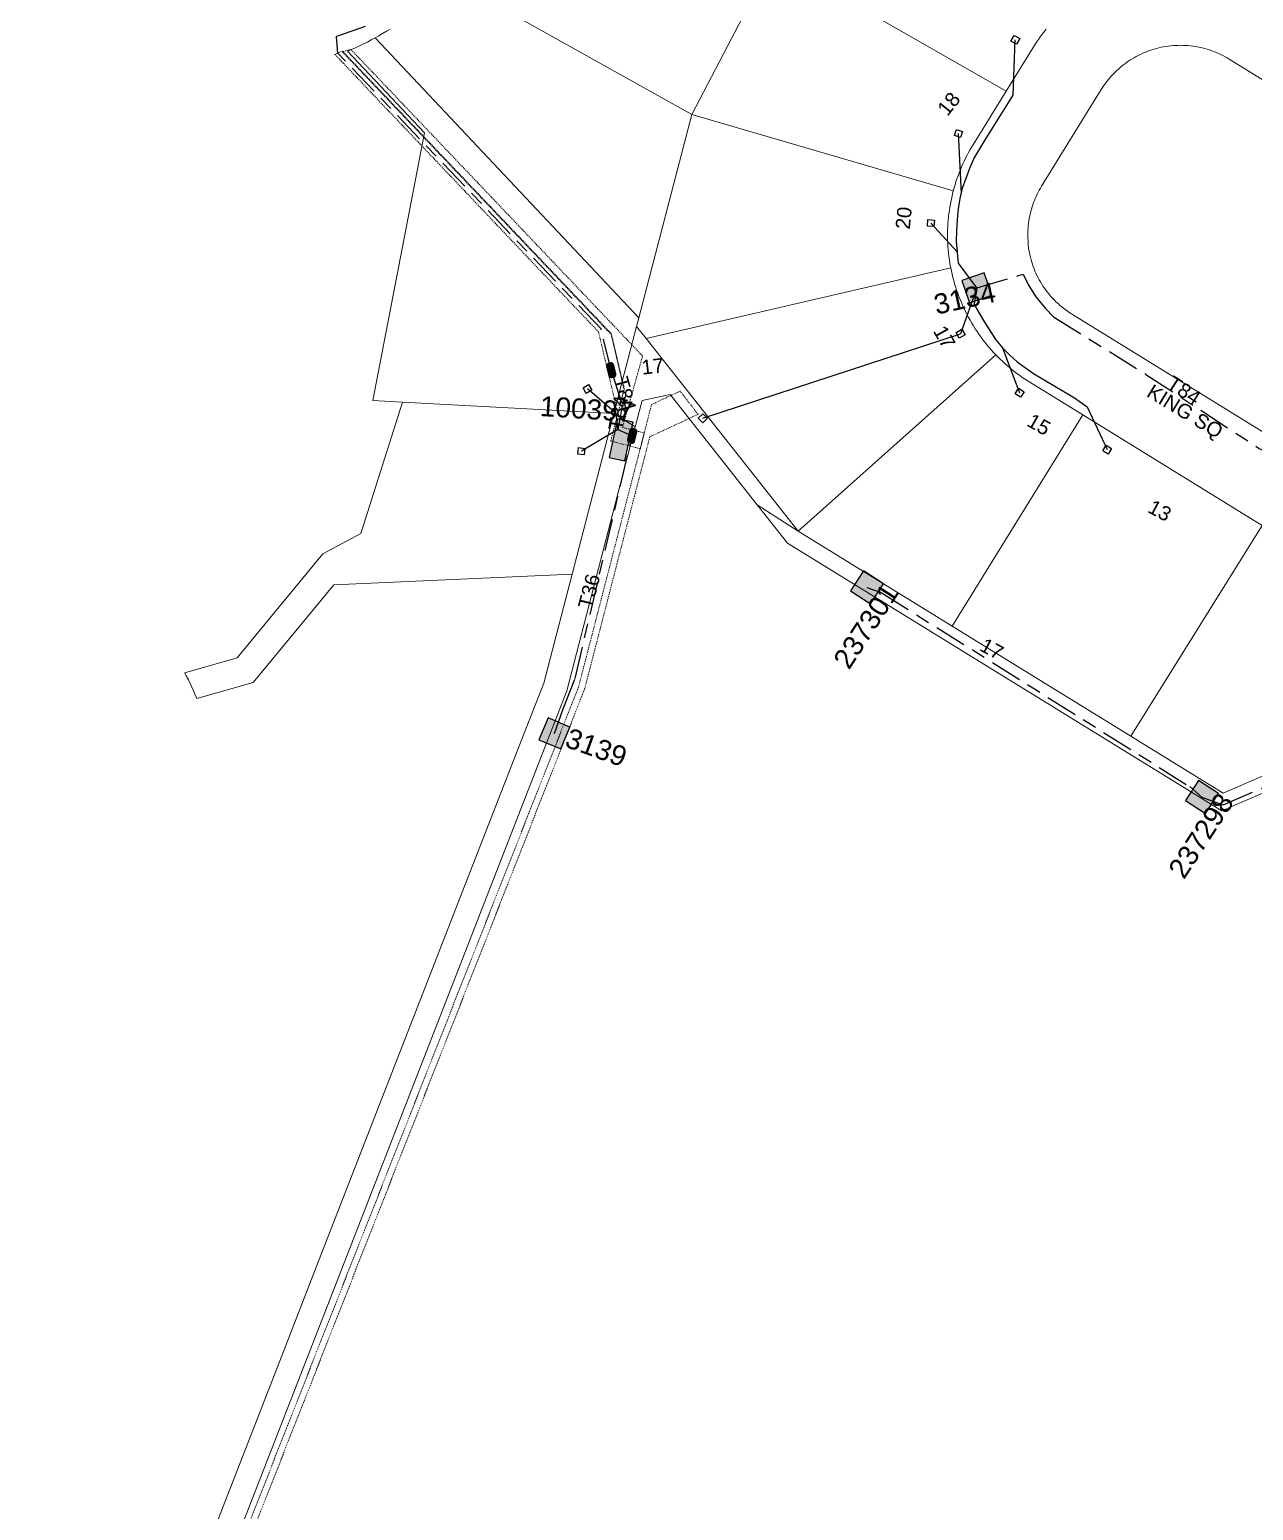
# Model space of a CAD drawing. Header units: metres. Extents: x 298351 to 299301, y 6265099 to 6266102.
# Drawn here: x 298450.8 to 298603.5, y 6265462.5 to 6265647.4 of the extents above; entities that cross this region are included whole.
import ezdxf
from ezdxf.enums import TextEntityAlignment as Align

# ---------------------------------------------------------------- set-up
doc = ezdxf.new("R2010")
doc.units = ezdxf.units.M
for name, pattern in [('Cable Exist UG', [8.2, 4, -1.2, 1.8, -1.2]), ('HIDDEN', [0.375, 0.25, -0.125]), ('HIDDEN2', [0.1875, 0.125, -0.0625])]:
    doc.linetypes.add(name, pattern=pattern)
doc.layers.get('0').update_dxf_attribs({"color": 6})
for name, color, linetype, lineweight in [('Cadastre Land Parcels_SP_EXT', 9, 'Continuous', 5), ('Cadastre Other Property_SP_EXT', 9, 'HIDDEN', 5), ('Cadastre Roads_SP_EXT', 9, 'Continuous', 5)]:
    doc.layers.add(name, color=color, linetype=linetype, lineweight=lineweight)
for name, color, linetype in [('Equip_LV_EXT', 7, 'Continuous'), ('Mains_LV_EXT', 7, 'Continuous'), ('Mains_LV_SL_EXT', 7, 'Continuous'), ('Services_SP_EXT', 7, 'Continuous'), ('SupportsUG_SP_LV_EXT', 7, 'Continuous'), ('SupportsUG_SP_LV_SL_EXT', 7, 'Continuous')]:
    doc.layers.add(name, color=color, linetype=linetype)
doc.layers.get('0').freeze()
doc.styles.add('COLUMN_LABEL', font='arial.ttf')
doc.styles.add('iecARIAL', font='arial.ttf', dxfattribs={"height": 2})
doc.styles.add('POLE_LABEL', font='arial.ttf')
doc.styles.get("Standard").update_dxf_attribs({"font": 'arial.ttf'})

# ---------------------------------------------------------------- blocks, each defined once
blk = doc.blocks.new('COLUMN_EXT')
blk.add_hatch(color=256).paths.add_polyline_path([(-1.49, 1.48), (-1.49, -1.49), (1.48, -1.49), (1.48, 1.48)])
blk.add_lwpolyline([(-1.49, -1.49), (1.48, -1.49), (1.48, 1.48), (-1.49, 1.48)], close=True)
for tag, height, style, flags, p in [('ASSET_NUM', 2.5, 'COLUMN_LABEL', 8, (2, 2)), ('STRUCTURE_PLANT_NUMBER', 0.2, 'POLE_LABEL', 9, (1.81, 0.03)), ('STREET_CODE', 0.2, 'COLUMN_LABEL', 9, (1.81, -0.2))]:
    blk.add_attdef(tag, text='', height=height, dxfattribs=dict(style=style, flags=flags)).set_placement(p, align=Align.MIDDLE_LEFT)
at = {"flags": 9}
for tag, p in [('COLUMN_TYPE', (1.81, -0.4)), ('OWNED_BY', (1.81, -0.6)), ('STATE', (1.81, -0.8)), ('USAGE', (1.81, -1)), ('STREETNAME', (1.81, -1.6)), ('SUBURB', (1.81, -1.8)), ('LEGEND', (1.81, -1.2)), ('LOCATION', (1.81, -1.4)), ('NOTES', (1.81, -2))]:
    blk.add_attdef(tag, text='', height=0.2, dxfattribs=at).set_placement(p, align=Align.MIDDLE_LEFT)
at = {"flags": 1}
blk.add_attdef('Z', (1.81, -2.35), '', height=0.2, dxfattribs=at)
blk = doc.blocks.new('PILLAR_EXT')
blk.add_hatch(color=256).paths.add_polyline_path([(-2.475, 0.99), (-2.475, -0.99), (2.475, -0.99), (2.475, 0.99)])
blk.add_lwpolyline([(-2.475, -0.99), (2.475, -0.99), (2.475, 0.99), (-2.475, 0.99)], close=True)
at = {"style": 'iecARIAL', "flags": 8}
blk.add_attdef('ASSET_NUM', (1.5, 3.5), '', height=2.5, dxfattribs=at)
for tag, p, flags in [('OWNED_BY', (0, -0.2), 9), ('STATE', (0, -0.4), 9), ('SUPPORT_TYPE', (0, -0.6), 9), ('STREETNAME', (0, -1.8), 9), ('SUBURB', (0, -2), 1), ('USAGE', (0, -0.8), 9), ('LEGEND', (0, -1), 9), ('LOCATION', (0, -1.2), 9), ('NOTES', (0, -1.4), 9), ('PARENT', (0, -1.6), 9)]:
    blk.add_attdef(tag, p, '', height=0.2, dxfattribs=dict(flags=flags))
blk = doc.blocks.new('CCP_EXT')
at = {"flags": 9}
for tag, p in [('STATE', (0, -1.8)), ('LIFE_SUPPORT', (0, -1.6)), ('NOTES', (0, -2))]:
    blk.add_attdef(tag, text='', height=0.2, dxfattribs=at).set_placement(p, align=Align.MIDDLE_LEFT)
blk.add_wipeout([(0, 0.57), (0.57, 0), (0, -0.57), (-0.57, 0)])
blk.add_lwpolyline([(-0.57, 0), (0, 0.57), (0.57, 0), (0, -0.57), (-0.57, 0)])
at = {"flags": 1}
blk.add_attdef('Z', (0, 0), '', height=0.2, dxfattribs=at)
at = {"flags": 9}
for tag, p in [('CCP_TYPE', (0, 0)), ('CONSTRUCTED_VOLTAGE', (0, -0.2)), ('OPERATING_VOLTAGE', (0, -0.6)), ('ORIENTATION', (0, -0.8)), ('OWNED_BY', (0, -1)), ('NO_PHASES', (0, -0.4)), ('USAGE', (0, -1.2)), ('LEGEND', (0, -1.4))]:
    blk.add_attdef(tag, text='', height=0.2, dxfattribs=at).set_placement(p, align=Align.MIDDLE_LEFT)
blk = doc.blocks.new('LV_STJ_EXT')
h = blk.add_hatch(color=256)
edge = h.paths.add_edge_path()
edge.add_ellipse((-0.59, 0.13), major_axis=(0.226, 0.226), ratio=1, start_angle=45, end_angle=135)
edge.add_line((-0.91, 0.13), (-0.91, -0.13))
edge.add_ellipse((-0.59, -0.13), major_axis=(0.226, 0.226), ratio=1, start_angle=135, end_angle=225)
edge.add_line((-0.59, -0.45), (0.59, -0.45))
edge.add_ellipse((0.59, -0.13), major_axis=(-0.226, 0.226), ratio=1, start_angle=135, end_angle=225)
edge.add_line((0.91, -0.13), (0.91, 0.13))
edge.add_ellipse((0.59, 0.13), major_axis=(-0.226, 0.226), ratio=1, start_angle=225, end_angle=315)
edge.add_line((0.59, 0.45), (-0.59, 0.45))
blk.add_lwpolyline([(-0.91, 0.13), (-0.91, -0.13, 0.414214), (-0.59, -0.45), (0.59, -0.45, 0.414214), (0.91, -0.13), (0.91, 0.13, 0.414214), (0.59, 0.45), (-0.59, 0.45, 0.414214)], format="xyb", close=True)
at = {"flags": 1}
blk.add_attdef('Z', (0, 0), '', height=0.2, dxfattribs=at)
at = {"flags": 9}
for tag, p in [('ORIENTATION', (0, 0)), ('USAGE', (0, -0.2)), ('LEGEND', (0, -0.4)), ('NOTES', (0, -0.6))]:
    blk.add_attdef(tag, text='', height=0.2, dxfattribs=at).set_placement(p, align=Align.MIDDLE_LEFT)

msp = doc.modelspace()

# ---------------------------------------------------------------- linework, layer by layer
at = {"layer": 'Cadastre Land Parcels_SP_EXT', "linetype": 'Continuous'}
for points in [[(298541.76, 6265652.76), (298513.26, 6265668.49), (298507.74, 6265659.55), (298507.46, 6265659.1), (298507.17, 6265658.66), (298506.88, 6265658.22), (298506.58, 6265657.78), (298506.28, 6265657.35), (298505.96, 6265656.92), (298505.65, 6265656.5), (298505.32, 6265656.08), (298504.99, 6265655.67), (298504.66, 6265655.26), (298504.32, 6265654.85), (298503.97, 6265654.45), (298503.62, 6265654.06), (298503.26, 6265653.67), (298533.44, 6265636.8), (298541.76, 6265652.76)], [(298566.18, 6265627.62), (298566.29, 6265628), (298566.41, 6265628.38), (298566.53, 6265628.76), (298566.67, 6265629.13), (298566.81, 6265629.51), (298566.96, 6265629.88), (298567.11, 6265630.25), (298567.27, 6265630.61), (298567.44, 6265630.97), (298567.61, 6265631.33), (298567.79, 6265631.69), (298567.98, 6265632.04), (298568.17, 6265632.39), (298568.37, 6265632.73), (298568.58, 6265633.07), (298572.68, 6265639.71), (298543.64, 6265656.36), (298541.76, 6265652.76), (298533.44, 6265636.8), (298566.07, 6265627.23), (298566.18, 6265627.62)], [(298526.54, 6265610.32), (298526.82, 6265611.38), (298493.9, 6265646.35), (298493.42, 6265646.09), (298492.94, 6265645.83), (298492.45, 6265645.59), (298491.96, 6265645.35), (298491.47, 6265645.11), (298490.97, 6265644.89), (298490.47, 6265644.67), (298500.06, 6265634.48), (298493.61, 6265601.06), (298497.33, 6265600.86), (298523.72, 6265599.45), (298526.54, 6265610.32)], [(298565.75, 6265617.64), (298565.7, 6265617.94), (298565.65, 6265618.23), (298565.58, 6265618.64), (298565.53, 6265619.05), (298565.48, 6265619.46), (298565.44, 6265619.87), (298565.41, 6265620.28), (298565.39, 6265620.69), (298565.37, 6265621.1), (298565.36, 6265621.52), (298565.36, 6265621.93), (298565.37, 6265622.34), (298565.39, 6265622.75), (298565.41, 6265623.17), (298565.44, 6265623.58), (298565.48, 6265623.99), (298565.53, 6265624.4), (298565.58, 6265624.81), (298565.64, 6265625.21), (298565.71, 6265625.62), (298565.79, 6265626.03), (298565.88, 6265626.43), (298565.97, 6265626.83), (298566.07, 6265627.23), (298533.44, 6265636.8), (298526.82, 6265611.38), (298526.54, 6265610.32), (298527.73, 6265608.82), (298565.75, 6265617.64)], [(298571.37, 6265606.78), (298571.09, 6265607.08), (298570.81, 6265607.39), (298570.54, 6265607.7), (298570.28, 6265608.02), (298570.02, 6265608.34), (298569.76, 6265608.66), (298569.52, 6265609), (298569.28, 6265609.33), (298569.04, 6265609.67), (298568.81, 6265610.02), (298568.59, 6265610.37), (298568.38, 6265610.72), (298568.17, 6265611.08), (298567.97, 6265611.44), (298567.78, 6265611.8), (298567.59, 6265612.17), (298567.41, 6265612.55), (298567.24, 6265612.92), (298567.08, 6265613.3), (298566.92, 6265613.68), (298566.77, 6265614.07), (298566.62, 6265614.45), (298566.49, 6265614.84), (298566.36, 6265615.24), (298566.24, 6265615.63), (298566.13, 6265616.03), (298566.02, 6265616.43), (298565.92, 6265616.83), (298565.83, 6265617.24), (298565.75, 6265617.64), (298527.73, 6265608.82), (298546.72, 6265584.75), (298571.37, 6265606.78)], [(298527.73, 6265608.82), (298526.54, 6265610.32), (298523.72, 6265599.45), (298526.38, 6265597.77), (298527.24, 6265601.07), (298530.72, 6265601.81), (298541.58, 6265588.05), (298546.72, 6265584.75), (298527.73, 6265608.82)], [(298582.25, 6265599.26), (298575.61, 6265603.36), (298575.28, 6265603.56), (298574.96, 6265603.78), (298574.63, 6265604), (298574.32, 6265604.22), (298574, 6265604.45), (298573.69, 6265604.69), (298573.39, 6265604.93), (298573.08, 6265605.18), (298572.79, 6265605.44), (298572.5, 6265605.69), (298572.21, 6265605.96), (298571.93, 6265606.23), (298571.65, 6265606.5), (298571.37, 6265606.78), (298546.72, 6265584.75), (298565.95, 6265572.89), (298582.25, 6265599.26)], [(298455.38, 6265386.04), (298460.11, 6265416.52), (298517.83, 6265564.83), (298526.38, 6265597.77), (298523.72, 6265599.45), (298518.5, 6265579.37), (298514.95, 6265565.75), (298512.23, 6265558.77), (298505.16, 6265540.62), (298499.54, 6265526.2), (298494.74, 6265513.89), (298486.26, 6265492.11), (298482.25, 6265481.76), (298472.43, 6265456.56), (298460.27, 6265425.34), (298457.17, 6265417.38), (298452.39, 6265386.64), (298450.78, 6265376.26), (298456.83, 6265375.82), (298455.38, 6265386.04)], [(298478.69, 6265565.84), (298488.73, 6265578.05), (298518.5, 6265579.37), (298523.72, 6265599.45), (298497.33, 6265600.86), (298492.12, 6265584.45), (298487.36, 6265581.9), (298476.68, 6265568.92), (298470.13, 6265567.07), (298470.36, 6265566.62), (298470.59, 6265566.17), (298470.81, 6265565.71), (298471.02, 6265565.25), (298471.23, 6265564.79), (298471.43, 6265564.32), (298471.63, 6265563.85), (298478.69, 6265565.84)], [(298604.63, 6265585.45), (298582.25, 6265599.26), (298565.95, 6265572.89), (298588.25, 6265559.14), (298604.63, 6265585.45)], [(298588.25, 6265559.14), (298565.95, 6265572.89), (298546.72, 6265584.75), (298541.58, 6265588.05), (298545.37, 6265583.25), (298599.59, 6265549.82), (298615.34, 6265556.65), (298620.74, 6265582.8), (298620.39, 6265582.72), (298620.04, 6265582.64), (298619.69, 6265582.57), (298619.33, 6265582.51), (298618.98, 6265582.45), (298618.62, 6265582.4), (298613.59, 6265558.04), (298599.74, 6265552.05), (298588.25, 6265559.14)]]:
    msp.add_lwpolyline(points, close=True, dxfattribs=at)
for points in [[(298543.64, 6265656.36), (298572.68, 6265639.71), (298576.04, 6265645.16), (298576.04, 6265645.16), (298576.25, 6265645.49), (298576.47, 6265645.83), (298576.7, 6265646.16), (298576.93, 6265646.48), (298577.16, 6265646.8), (298577.41, 6265647.12), (298577.65, 6265647.43)], [(298495.77, 6265647.45), (298495.31, 6265647.17), (298494.84, 6265646.89), (298494.37, 6265646.61), (298493.9, 6265646.35), (298526.82, 6265611.38), (298533.44, 6265636.8), (298533.44, 6265636.8), (298503.26, 6265653.67)], [(298631.42, 6265624.63), (298600.52, 6265643.69), (298600.26, 6265643.85), (298600, 6265644), (298599.73, 6265644.14), (298599.45, 6265644.27), (298599.18, 6265644.4), (298598.9, 6265644.52), (298598.62, 6265644.64), (298598.33, 6265644.74), (298598.04, 6265644.84), (298597.75, 6265644.93), (298597.46, 6265645.01), (298597.16, 6265645.09), (298596.87, 6265645.16), (298596.57, 6265645.22), (298596.27, 6265645.27), (298595.97, 6265645.31), (298595.67, 6265645.35), (298595.36, 6265645.38), (298595.06, 6265645.4), (298594.76, 6265645.41), (298594.45, 6265645.42), (298594.15, 6265645.41), (298593.84, 6265645.4), (298593.54, 6265645.38), (298593.24, 6265645.35), (298592.93, 6265645.32), (298592.63, 6265645.28), (298592.33, 6265645.23), (298592.04, 6265645.17), (298591.74, 6265645.1), (298591.44, 6265645.02), (298591.15, 6265644.94), (298590.86, 6265644.85), (298590.57, 6265644.76), (298590.29, 6265644.65), (298590, 6265644.54), (298589.72, 6265644.42), (298589.45, 6265644.29), (298589.17, 6265644.16), (298588.9, 6265644.02), (298588.64, 6265643.87), (298588.38, 6265643.71), (298588.12, 6265643.55), (298587.87, 6265643.38), (298587.62, 6265643.21), (298587.38, 6265643.03), (298587.14, 6265642.84), (298586.91, 6265642.65), (298586.68, 6265642.45), (298586.46, 6265642.24), (298586.24, 6265642.03), (298586.03, 6265641.82), (298585.82, 6265641.6), (298585.62, 6265641.37), (298585.43, 6265641.14), (298585.24, 6265640.9), (298585.06, 6265640.66), (298584.88, 6265640.41), (298584.71, 6265640.16), (298584.55, 6265639.9), (298577.09, 6265627.82), (298576.94, 6265627.58), (298576.8, 6265627.33), (298576.67, 6265627.08), (298576.54, 6265626.82), (298576.41, 6265626.56), (298576.3, 6265626.3), (298576.19, 6265626.04), (298576.09, 6265625.77), (298575.99, 6265625.5), (298575.9, 6265625.23), (298575.82, 6265624.96), (298575.74, 6265624.68), (298575.67, 6265624.39), (298575.61, 6265624.09), (298575.55, 6265623.79), (298575.51, 6265623.49), (298575.47, 6265623.18), (298575.43, 6265622.88), (298575.41, 6265622.58), (298575.39, 6265622.27), (298575.38, 6265621.97), (298575.38, 6265621.66), (298575.38, 6265621.36), (298575.4, 6265621.05), (298575.42, 6265620.75), (298575.44, 6265620.44), (298575.48, 6265620.14), (298575.52, 6265619.84), (298575.57, 6265619.54), (298575.63, 6265619.24), (298575.7, 6265618.95), (298575.78, 6265618.65), (298575.86, 6265618.36), (298575.95, 6265618.07), (298576.05, 6265617.79), (298576.16, 6265617.5), (298576.27, 6265617.22), (298576.39, 6265616.95), (298576.52, 6265616.67), (298576.66, 6265616.4), (298576.8, 6265616.14), (298576.95, 6265615.87), (298577.11, 6265615.61), (298577.27, 6265615.36), (298577.44, 6265615.11), (298577.61, 6265614.86), (298577.8, 6265614.62), (298577.99, 6265614.38), (298578.18, 6265614.15), (298578.38, 6265613.93), (298578.59, 6265613.71), (298578.73, 6265613.56), (298578.89, 6265613.4), (298579.04, 6265613.26), (298579.19, 6265613.12), (298579.35, 6265612.99), (298579.51, 6265612.85), (298579.68, 6265612.71), (298579.83, 6265612.58), (298580, 6265612.46), (298580.17, 6265612.33), (298580.34, 6265612.21), (298580.51, 6265612.09), (298580.69, 6265611.98), (298580.94, 6265611.82), (298605.37, 6265596.75)], [(298615.34, 6265556.65), (298599.59, 6265549.82), (298545.37, 6265583.25), (298545.37, 6265583.25), (298541.58, 6265588.05), (298530.72, 6265601.81), (298527.24, 6265601.07), (298526.38, 6265597.77), (298517.83, 6265564.83), (298460.11, 6265416.52)], [(298604.63, 6265585.45), (298588.25, 6265559.14), (298599.74, 6265552.05), (298613.59, 6265558.04)]]:
    msp.add_lwpolyline(points, dxfattribs=at)
at = {"layer": 'Mains_LV_EXT', "linetype": 'Cable Exist UG'}
for points in [[(298492.67, 6265647.77), (298489.1, 6265646.5)], [(298523.37, 6265604.84), (298522.1, 6265610.03), (298489.24, 6265644.44), (298489.1, 6265646.5)], [(298523.37, 6265604.84), (298524.75, 6265600.49), (298524.75, 6265600.49), (298524.53, 6265599.22), (298524.19, 6265597.43)], [(298524.19, 6265597.43), (298525.99, 6265596.65)]]:
    msp.add_lwpolyline(points, dxfattribs=at)
at = {"layer": 'Mains_LV_SL_EXT', "linetype": 'Cable Exist UG'}
for points in [[(298555.29, 6265577.73), (298557.07, 6265577.09), (298595.6, 6265552.85), (298597.1, 6265551.55)], [(298597.1, 6265551.55), (298599.75, 6265550.56), (298614.8, 6265557.05), (298616.12, 6265560.31)]]:
    msp.add_lwpolyline(points, dxfattribs=at)

# ---------------------------------------------------------------- block references
at = {"layer": 'Equip_LV_EXT'}
for p, rotation in [((298523.37, 6265604.84), 103.8891731486964), ((298525.99, 6265596.65), 255.530289304704)]:
    msp.add_blockref('LV_STJ_EXT', p, dxfattribs=dict(at, rotation=rotation))
at = {"layer": 'SupportsUG_SP_LV_EXT'}
ref = msp.add_blockref('PILLAR_EXT', (298524.62, 6265596.14), dxfattribs=dict(at, rotation=77.75555597541485))
ref.add_attrib('ASSET_NUM', '100397', dxfattribs={"layer": '0', "height": 2.5, "rotation": 356.3438, "style": 'iecARIAL'}).set_placement((298526.12, 6265599.64), align=Align.MIDDLE_RIGHT)
at = {"layer": 'SupportsUG_SP_LV_SL_EXT'}
ref = msp.add_blockref('COLUMN_EXT', (298569.02, 6265615.13), dxfattribs=dict(at, rotation=288.9275048434964))
ref.add_attrib('ASSET_NUM', '3134', dxfattribs={"layer": '0', "height": 2.5, "rotation": 12.3697, "style": 'COLUMN_LABEL'}).set_placement((298571.02, 6265615.88), align=Align.TOP_RIGHT)
ref = msp.add_blockref('COLUMN_EXT', (298555.29, 6265577.73), dxfattribs=dict(at, rotation=147.04532034112))
ref.add_attrib('ASSET_NUM', '237301', dxfattribs={"layer": '0', "height": 2.5, "rotation": 57.0822, "style": 'COLUMN_LABEL'}).set_placement((298557.29, 6265578.48), align=Align.TOP_RIGHT)
ref = msp.add_blockref('COLUMN_EXT', (298516.28, 6265559.49), dxfattribs=dict(at, rotation=247.1447942093267))
ref.add_attrib('ASSET_NUM', '3139', dxfattribs={"layer": '0', "height": 2.5, "rotation": 340.275, "style": 'COLUMN_LABEL'}).set_placement((298518.28, 6265560.24), align=Align.TOP_LEFT)
ref = msp.add_blockref('COLUMN_EXT', (298597.1, 6265551.55), dxfattribs=dict(at, rotation=147.04532034112))
ref.add_attrib('ASSET_NUM', '237298', dxfattribs={"layer": '0', "height": 2.5, "rotation": 57.0822, "style": 'COLUMN_LABEL'}).set_placement((298599.1, 6265552.3), align=Align.TOP_RIGHT)

# ---------------------------------------------------------------- texts
at = {"layer": 'Cadastre Land Parcels_SP_EXT'}
for s, rotation, p in [('18', 51.3026, (298565.34, 6265636.47)), ('20', 84.1385, (298560.63, 6265622.37)), ('17', 299.3064, (298563.5, 6265609.76)), ('17', 6.4015, (298527.25, 6265604.29)), ('15', 330.2874, (298575.11, 6265597.99)), ('13', 331.8375, (298590.2, 6265587.19)), ('17', 331.6992, (298569.23, 6265569.92))]:
    msp.add_text(s, height=1.8, rotation=rotation, dxfattribs=at).set_placement(p)
at = {"layer": 'Cadastre Roads_SP_EXT'}
msp.add_text('KING SQ', height=1.8, rotation=328.739, dxfattribs=at).set_placement((298590.07, 6265601.66))
at = {"layer": 'Mains_LV_EXT'}
for s, rotation, p in [('T84', 285.3575, (298523.67, 6265603.76)), ('T84', 327.2493, (298592.56, 6265602.75)), ('T84', 80.1773, (298524.77, 6265597.21)), ('T36', 75.5303, (298520.94, 6265574.92))]:
    msp.add_text(s, height=1.8, rotation=rotation, dxfattribs=at).set_placement(p)

# ---------------------------------------------------------------- next in the draw order: block references
at = {"layer": 'Services_SP_EXT'}
for p, rotation in [((298573.81, 6265646.1), 285.3980489110217), ((298566.73, 6265634.4), 207.0887537397768), ((298563.28, 6265623.22), 221.4214194844178), ((298566.99, 6265609.41), 253.2270011816547), ((298520.41, 6265602.51), 165.018551718298), ((298574.35, 6265602.03), 282.5920940860527), ((298519.65, 6265594.73), 218.4172359906738), ((298585.28, 6265594.93), 284.3407326607553)]:
    msp.add_blockref('CCP_EXT', p, dxfattribs=dict(at, rotation=rotation))
msp.add_blockref('CCP_EXT', (298534.81, 6265598.84), dxfattribs=at)

# ---------------------------------------------------------------- next in the draw order: linework, layer by layer
at = {"layer": 'Cadastre Other Property_SP_EXT', "linetype": 'HIDDEN2'}
for points in [[(298489.82, 6265644.7), (298488.89, 6265644.28), (298521.78, 6265609.64), (298523.95, 6265600.52), (298524.47, 6265600.49), (298525.01, 6265602.54), (298523.38, 6265609.41), (298489.82, 6265644.7)], [(298527.29, 6265606.62), (298490.88, 6265644.9), (298489.82, 6265644.61), (298523.36, 6265609.33), (298524.97, 6265602.42), (298523.31, 6265596), (298527.01, 6265595.05), (298527.52, 6265597.02), (298524.78, 6265597.7), (298527.29, 6265606.62)], [(298457.33, 6265386.61), (298458.12, 6265386.5), (298462.86, 6265419.81), (298520.05, 6265565.02), (298528.19, 6265596.53), (298534.21, 6265599.34), (298531.98, 6265602.23), (298528.41, 6265600.56), (298519.29, 6265565.27), (298478.21, 6265460.96), (298462.09, 6265420.01), (298457.33, 6265386.61)]]:
    msp.add_lwpolyline(points, close=True, dxfattribs=at)
at = {"layer": 'Cadastre Roads_SP_EXT', "linetype": 'Continuous'}
msp.add_lwpolyline([(298577.65, 6265647.43), (298577.41, 6265647.12), (298577.16, 6265646.8), (298576.93, 6265646.48), (298576.7, 6265646.16), (298576.47, 6265645.83), (298576.25, 6265645.49), (298576.04, 6265645.16), (298572.68, 6265639.71), (298568.58, 6265633.07), (298568.37, 6265632.73), (298568.17, 6265632.39), (298567.98, 6265632.04), (298567.79, 6265631.69), (298567.61, 6265631.33), (298567.44, 6265630.97), (298567.27, 6265630.61), (298567.11, 6265630.25), (298566.96, 6265629.88), (298566.81, 6265629.51), (298566.67, 6265629.13), (298566.53, 6265628.76), (298566.41, 6265628.38), (298566.29, 6265628), (298566.18, 6265627.62), (298566.07, 6265627.23), (298565.97, 6265626.83), (298565.88, 6265626.43), (298565.79, 6265626.03), (298565.71, 6265625.62), (298565.64, 6265625.21), (298565.58, 6265624.81), (298565.53, 6265624.4), (298565.48, 6265623.99), (298565.44, 6265623.58), (298565.41, 6265623.17), (298565.39, 6265622.75), (298565.37, 6265622.34), (298565.36, 6265621.93), (298565.36, 6265621.52), (298565.37, 6265621.1), (298565.39, 6265620.69), (298565.41, 6265620.28), (298565.44, 6265619.87), (298565.48, 6265619.46), (298565.53, 6265619.05), (298565.58, 6265618.64), (298565.65, 6265618.23), (298565.7, 6265617.94), (298565.75, 6265617.64), (298565.83, 6265617.24), (298565.92, 6265616.83), (298566.02, 6265616.43), (298566.13, 6265616.03), (298566.24, 6265615.63), (298566.36, 6265615.24), (298566.49, 6265614.84), (298566.62, 6265614.45), (298566.77, 6265614.07), (298566.92, 6265613.68), (298567.08, 6265613.3), (298567.24, 6265612.92), (298567.41, 6265612.55), (298567.59, 6265612.17), (298567.78, 6265611.8), (298567.97, 6265611.44), (298568.17, 6265611.08), (298568.38, 6265610.72), (298568.59, 6265610.37), (298568.81, 6265610.02), (298569.04, 6265609.67), (298569.28, 6265609.33), (298569.52, 6265609), (298569.76, 6265608.66), (298570.02, 6265608.34), (298570.28, 6265608.02), (298570.54, 6265607.7), (298570.81, 6265607.39), (298571.09, 6265607.08), (298571.37, 6265606.78), (298571.65, 6265606.5), (298571.93, 6265606.23), (298572.21, 6265605.96), (298572.5, 6265605.69), (298572.79, 6265605.44), (298573.08, 6265605.18), (298573.39, 6265604.93), (298573.69, 6265604.69), (298574, 6265604.45), (298574.32, 6265604.22), (298574.63, 6265604), (298574.96, 6265603.78), (298575.28, 6265603.56), (298575.61, 6265603.36), (298582.25, 6265599.26), (298604.63, 6265585.45)], dxfattribs=at)
at = {"layer": 'Mains_LV_EXT', "linetype": 'Cable Exist UG'}
for points in [[(298569.02, 6265615.13), (298574.81, 6265616.83), (298575.41, 6265615.56), (298576.38, 6265614.03), (298577.58, 6265612.54), (298578.6, 6265611.51), (298590.11, 6265604.33), (298604.27, 6265595.07), (298606.56, 6265593.89), (298609.27, 6265593.15), (298612.03, 6265592.99), (298614.79, 6265593.42), (298616.89, 6265594.17), (298618.42, 6265594.97), (298619.76, 6265595.94), (298620.62, 6265596.71), (298621.75, 6265598.03), (298623.08, 6265599.92)], [(298516.28, 6265559.49), (298517.37, 6265562.56), (298518.86, 6265566.35), (298525.99, 6265596.65)]]:
    msp.add_lwpolyline(points, dxfattribs=at)
at = {"layer": 'Services_SP_EXT'}
for points in [[(298569.02, 6265615.13), (298566.72, 6265618.21), (298566.72, 6265618.21), (298566.58, 6265619.58), (298566.48, 6265620.92), (298566.5, 6265622.24), (298566.59, 6265623.63), (298566.72, 6265624.99), (298566.93, 6265626.3), (298567.24, 6265627.59), (298568.13, 6265630.09), (298568.65, 6265631.24), (298569.99, 6265633.53), (298573.54, 6265639.2), (298573.81, 6265646.1)], [(298569.02, 6265615.13), (298566.72, 6265618.21), (298566.72, 6265618.21), (298566.58, 6265619.58), (298566.48, 6265620.92), (298566.5, 6265622.24), (298566.59, 6265623.63), (298566.72, 6265624.99), (298566.93, 6265626.3), (298567.09, 6265626.97), (298566.73, 6265634.4)], [(298569.02, 6265615.13), (298566.72, 6265618.21), (298566.72, 6265618.21), (298566.58, 6265619.58), (298563.28, 6265623.22)], [(298569.02, 6265615.13), (298566.99, 6265609.41)], [(298569.02, 6265615.13), (298568.68, 6265613.11), (298568.68, 6265613.11), (298569.98, 6265610.83), (298571.4, 6265608.64), (298572.21, 6265607.65), (298573.12, 6265606.72), (298574.06, 6265605.88), (298576.07, 6265604.44), (298581.2, 6265601.38), (298582.78, 6265600.27), (298585.28, 6265594.93)], [(298569.02, 6265615.13), (298568.68, 6265613.11), (298568.68, 6265613.11), (298569.31, 6265611.97), (298569.98, 6265610.83), (298570.67, 6265609.72), (298571.4, 6265608.64), (298572.21, 6265607.65), (298574.35, 6265602.03)], [(298534.81, 6265598.84), (298566.99, 6265609.41)], [(298524.19, 6265597.43), (298523.99, 6265599.46), (298520.41, 6265602.51)], [(298524.19, 6265597.43), (298519.65, 6265594.73)]]:
    msp.add_lwpolyline(points, dxfattribs=at)

doc.saveas('drawing.dxf')
